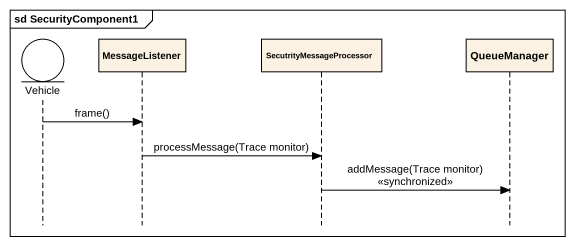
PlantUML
@startuml
mainframe sd SecurityComponent1
hide footbox
entity Vehicle
participant MessageListener
participant SecutrityMessageProcessor
participant QueueManager

Vehicle -> MessageListener : frame()
MessageListener -> SecutrityMessageProcessor : processMessage(Trace monitor)
SecutrityMessageProcessor -> QueueManager : addMessage(Trace monitor) <<synchronized>>
@enduml
